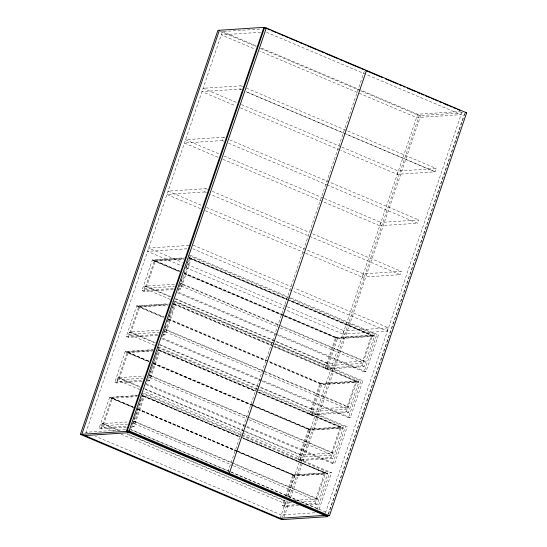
<?xml version="1.0" encoding="UTF-8"?>
<svg xmlns="http://www.w3.org/2000/svg" width="547" height="547" viewBox="0 0 547 547"><rect width="100%" height="100%" fill="white"/><g stroke="black" fill="none" stroke-linecap="round" stroke-linejoin="round"><path stroke-width="0.41" stroke-dasharray="2.73 2.05" d="M85.694 433.135L222.403 31.541L261.835 28.964M157.714 335.42L128.313 337.342L126.295 336.487L136.736 305.821L167.82 303.783M173.344 289.507L143.943 291.428L141.926 290.58L152.367 259.907L184.291 257.822M154.541 345.301L128.579 334.306L129.331 332.097L159.567 330.121M170.172 299.387L144.21 288.392L144.955 286.19L175.197 284.208M128.313 337.342L138.753 306.676L168.155 304.747M143.943 291.428L154.384 260.762L183.778 258.84M130.001 332.385L130.986 332.316L139.738 306.607L164.052 316.904M145.632 286.471L146.617 286.409L155.369 260.7L179.683 270.997M126.432 427.241L101.161 428.896L99.144 428.041L109.585 397.375L137.386 395.556M142.063 381.327L116.791 382.982L114.774 382.134L125.215 351.461L153.016 349.642M114.015 431.186L101.427 425.853L102.18 423.651L127.451 421.997M139.875 389.608L117.058 379.946L117.803 377.738L143.923 376.035M101.161 428.896L111.602 398.223M116.791 382.982L127.232 352.316L152.504 350.661M102.85 423.939L103.834 423.87L112.586 398.161L132.983 406.797M118.48 378.025L119.465 377.963L128.217 352.247L149.393 361.218M148.989 375.994L149.529 374.401M149.803 373.601L150.883 370.415M151.157 369.615L157.673 350.477M163.532 333.273L166.514 324.501M167.601 321.315L173.303 304.563M182.144 278.587L178.89 288.16L180.9 289.014L191.341 258.341L188.824 258.505M185.946 267.428L188.934 258.656M131.362 428.123L143.321 392.992L241.364 434.516M166.425 325.123L162.076 337.896L350.319 417.628L362.825 380.897L273.404 343.031M167.512 321.93L168.599 318.737M168.873 317.937L169.96 314.744M170.226 313.944L174.575 301.171L272.625 342.695M189.665 256.858L177.707 291.989L365.95 371.714L378.456 334.99L288.255 296.782M316.904 498.529L315.913 498.597L134.712 421.853L143.464 396.137L239.948 437.005M332.528 452.622L331.544 452.684L150.343 375.939L159.095 350.23L255.579 391.091M264.023 371.557L165.973 330.026L174.725 304.317M278.088 324.98L181.604 284.119L190.356 258.41L288.406 299.934M132.593 423.816L134.282 423.706L135.027 421.505L317.575 498.816L316.822 501.018L299.975 502.125M148.223 377.902L149.905 377.792L150.657 375.591L333.198 452.902L332.453 455.111L299.599 457.258L143.806 391.276M163.861 331.995L165.536 331.885L166.288 329.677L348.829 406.995L348.083 409.197L311.12 411.618L311.872 409.416L348.829 406.995M179.484 286.081L181.166 285.972L181.919 283.77L364.459 361.082L363.707 363.29L326.75 365.704L274.82 343.714M132.326 426.858L134.015 426.742L144.456 396.076L141.892 396.349M147.957 380.944L149.639 380.835L160.08 350.162L157.557 350.333M162.753 335.085L165.269 334.921L175.71 304.255L173.194 304.419M227.962 471.822L364.302 71.336M309.513 414.086L319.954 383.42L356.911 380.999L346.47 411.665L309.513 414.086L311.523 414.941L348.487 412.52L358.928 381.854L274.546 346.114M325.144 368.179L335.584 337.506L372.541 335.085L362.1 365.758L325.144 368.179L327.154 369.027L364.117 366.613L374.558 335.94L290.177 300.207M326.75 365.704L327.503 363.502L364.459 361.082M311.202 409.129L312.187 409.067L320.939 383.351L168.763 318.901M326.832 363.215L327.817 363.153L336.569 337.444L284.796 315.516M311.523 414.941L321.964 384.274L358.928 381.854M327.154 369.027L337.595 338.361L374.558 335.94M298.696 505.558L284.372 506.495L282.361 505.64L284.276 500.013M285.643 495.992L292.802 474.974L325.656 472.82L315.216 503.493L305.103 504.149M297.992 459.726L308.433 429.06L341.28 426.913L330.839 457.579L297.992 459.726L300.002 460.581L332.856 458.434L343.297 427.761L158.069 349.314L157.946 349.677L255.654 391.064M121.099 434.188L283.968 503.172L284.72 500.963L287.243 500.799M299.599 457.258L300.351 455.056L333.198 452.902M286.396 496.614L293.787 474.905L238.095 451.316M299.681 454.769L300.665 454.707L309.417 428.998L253.719 405.409M185.953 267.647L342.819 334.08L343.94 330.778L388.459 327.865L294.293 288.002M305.725 253.234L362.196 277.151L363.324 273.849L401.266 271.367L400.096 274.669M222.841 159.293L379.7 225.733L380.828 222.424L418.77 219.942L417.6 223.251M397.204 174.315L398.332 171.006L436.28 168.524L435.104 171.833L397.204 174.315L340.74 150.398M280.16 518.276L286.211 500.498M287.585 496.457L417.703 114.255L460.485 111.458M284.372 506.495L286.293 500.861M287.934 496.04L294.812 475.822L327.667 473.675L317.226 504.341L307.961 504.949M300.002 460.581L310.443 429.915L343.297 427.761M282.525 517.223L288.03 501.066M289.131 497.832L419.241 115.636L462.666 112.791M284.009 517.127L289.233 501.777M290.607 497.736L420.718 115.533L260.837 47.821M315.913 498.597L324.665 472.888L243.087 438.332M331.544 452.684L340.296 426.975L258.717 392.425M264.81 371.892L347.174 406.777L355.926 381.068M281.226 326.313L362.805 360.863L371.557 335.154L289.192 300.269M317.171 509.572L329.677 472.847L331.564 472.724L319.065 509.448L231.217 472.246M332.802 463.665L345.307 426.933L347.195 426.81L334.689 463.541L332.802 463.665L246.526 427.118M262.15 381.211L348.432 417.751L360.938 381.02L362.825 380.897M277.78 335.297L364.063 371.844L376.568 335.113L378.456 334.99M387.283 331.174L388.411 327.865M325.451 512.942L461.989 112.005M328.132 514.242L464.465 113.755M328.473 514.221L464.964 113.434M260.714 32.266L221.282 34.851L255.005 49.134M222.355 140.531L184.407 143.02L218.137 157.304M204.852 191.956L166.903 194.438L201.412 209.057M379.7 225.733L417.648 223.251L328.186 185.385M188.92 245.425L148.647 248.065L182.377 262.348M186.958 248.789L147.526 251.367L182.035 265.986M184.161 258.191L152.244 260.276L179.361 271.763M154.254 261.131L183.655 259.203M188.694 258.875L191.218 258.71M180.237 283.879L181.919 283.77M181.604 284.119L182.589 284.05M144.21 288.392L174.445 286.409M141.926 290.58L173.85 288.488M178.384 289.178L180.9 289.014M362.196 277.151L400.144 274.669L210.287 194.281M168.531 304.098L136.613 306.19L163.731 317.67M138.63 307.038L168.025 305.117M173.064 304.788L175.587 304.624M164.606 329.793L166.288 329.677M165.973 330.026L166.958 329.964M128.579 334.306L159.656 332.268M126.295 336.487L158.22 334.402M342.819 334.08L387.331 331.167L192.776 248.789M335.455 337.875L372.418 335.455M152.886 350.012L125.092 351.83L149.071 361.984M127.102 352.685L152.374 351.03M158.274 350.641L159.956 350.531M362.805 360.863L363.789 360.801M148.975 375.7L150.657 375.591M150.343 375.939L151.328 375.878M117.058 379.946L143.17 378.237M114.774 382.134L142.576 380.309M364.063 371.844L365.95 371.714M137.345 395.666L109.55 397.484L133.53 407.638M319.831 383.789L356.788 381.368M111.561 398.339L136.873 396.575M347.174 406.777L348.159 406.708M133.345 421.614L135.027 421.505M134.712 421.853L135.704 421.785M101.427 425.853L127.54 424.144M99.144 428.041L126.104 426.277M125.427 429.675L85.995 432.253L87.561 432.916M348.432 417.751L350.319 417.628M308.303 429.429L341.157 427.275M292.761 475.083L325.615 472.929M284.05 500.683L285.035 500.614L127.369 433.839M295.667 500.252L317.575 498.816M283.968 503.172L291.551 502.672M282.361 505.64L297.52 504.649M314.846 512.771L281.288 514.966L95.404 436.239M325.752 512.06L130.459 429.347M266.533 32.273L461.094 114.651L416.575 117.564L259.709 51.124M222.403 31.541L256.352 45.921M220.27 31.357L256.447 46.68M260.379 48.348L360.254 90.652M361.041 90.987L419.241 115.636M240.933 85.811L242.553 86.474M246.471 88.135L436.28 168.524M241.425 89.776L239.859 89.113L201.911 91.595L235.641 105.879M246.136 91.773L435.152 171.826L246.082 91.773M241.377 89.783L239.812 89.12L240.981 85.811L203.04 88.293L236.762 102.576M241.473 104.566L341.075 146.753M341.861 147.088L398.332 171.006M240.345 107.875L339.954 150.063M223.429 137.229L225.049 137.892M229.706 139.888L418.77 219.942M223.921 141.201L222.308 140.538L223.477 137.229L185.536 139.711L219.258 153.994M228.578 143.198L327.455 185.05M223.962 155.991L323.571 198.178M324.357 198.506L380.828 222.424M205.925 188.653L207.545 189.317M212.202 191.306L309.506 232.496M312.59 233.829L401.266 271.367M206.417 192.619L204.797 191.956L205.973 188.647L168.032 191.135L201.754 205.419M206.458 207.409L363.324 273.849M205.337 210.718L304.946 252.905M193.118 245.152L291.202 286.669M190.206 255.258L287.469 296.453M188.318 255.381L287.934 297.575M288.713 297.903L376.568 335.113M189.33 257.493L287.038 298.874M189.2 257.856L286.915 299.243M287.701 299.578L374.428 336.309L337.472 338.73L184.065 273.753M190.233 258.772L371.434 335.523M187.081 264.338L286.69 306.525M287.469 306.86L343.94 330.778M183.607 272.659L284.009 315.181M155.245 261.063L179.56 271.367M184.264 273.356L283.886 315.551M284.672 315.886L336.446 337.814M152.367 259.907L179.484 271.394M184.189 273.384L282.245 314.915M283.025 315.25L337.595 338.361M181.166 285.972L279.517 327.626M280.31 327.961L363.707 363.29M362.1 365.758L364.117 366.613M177.385 292.775L277.001 334.962M146.617 286.409L170.931 296.706M175.642 298.703L327.817 363.153M144.955 286.19L170.924 297.185M174.65 298.765L327.503 363.502M174.11 301.055L274.033 343.379M172.688 301.294L272.303 343.482M273.09 343.817L360.938 381.02M173.7 303.4L271.408 344.788M173.577 303.77L358.798 382.223L321.841 384.637L268.844 362.189M174.602 304.686L272.652 346.217M273.438 346.545L355.803 381.43M136.736 305.821L163.929 317.274M168.558 319.298L321.964 384.274M168.435 319.667L265.705 360.863M165.536 331.885L263.893 373.539M264.68 373.874L348.083 409.197M163.259 334.067L165.269 334.921M346.47 411.665L348.487 412.52M161.755 338.689L261.37 380.876M130.986 332.316L155.3 342.62M160.011 344.61L312.187 409.067M129.331 332.097L155.293 343.099M159.027 344.678L311.872 409.416M158.48 346.969L347.195 426.81M256.673 389.396L157.057 347.201L158.951 347.078L146.446 383.809L334.689 463.541M257.459 389.724L345.307 426.933M258.793 392.39L343.174 428.13L310.32 430.284L251.825 405.505M158.972 350.6L257.022 392.124M257.808 392.459L340.172 427.344M154.104 363.215L252.94 405.074M128.087 352.617L149.269 361.588L125.215 351.461M153.194 363.249L252.81 405.443M253.596 405.778L309.287 429.361M153.112 363.276L251.169 404.807M251.955 405.142L310.443 429.915M152.989 363.646L251.046 405.177M149.905 377.792L248.263 419.453M249.049 419.781L332.453 455.111M147.628 379.98L149.639 380.835M330.839 457.579L332.856 458.434M146.124 384.596L245.74 426.79M119.465 377.963L139.854 386.599M144.565 388.596L244.188 430.783M244.967 431.118L300.665 454.707M117.803 377.738L140.442 387.331M145.146 389.32L300.351 455.056M242.15 434.851L331.564 472.724M141.427 393.115L241.042 435.303M241.829 435.638L329.677 472.847M327.667 473.675L142.439 395.221L131.998 425.894L134.015 426.742M142.405 395.331L327.632 473.784L294.778 475.938L137.447 409.3M143.43 396.254L239.914 437.115M243.053 438.441L324.631 472.998M137.687 408.794L237.309 450.988M112.545 398.271L132.942 406.906M137.653 408.903L237.268 451.097M238.054 451.432L293.746 475.015M109.585 397.375L133.564 407.529M137.488 409.19L235.538 450.721M236.325 451.049L294.812 475.822M134.282 423.706L232.632 465.36M233.419 465.695L316.822 501.018M315.216 503.493L317.226 504.341M130.815 429.723L230.431 471.911M293.643 499.609L295.995 500.601M103.834 423.87L120.306 430.851M102.18 423.651L119.321 430.913M127.164 434.236L284.72 500.963"/><path stroke-width="0.82" d="M80.368 434.38L217.911 30.358L263.9 27.35L126.316 431.371L80.368 434.38L281.705 519.65L327.694 516.641L126.316 431.371M219.388 30.263L81.845 434.277L283.182 519.554M127.253 431.015L264.413 28.102L266.307 27.979L466.632 112.826L329.465 515.739L327.578 515.862L127.253 431.015L129.14 430.892L329.465 515.739M129.14 430.892L266.307 27.979M366.469 70.399L229.302 473.319L227.415 473.442M465.374 112.908L466.632 112.826M84.867 435.562L129.386 432.643M280.16 518.276L324.679 515.363M263.852 27.35L266.17 28.307M267.654 28.964L270.061 29.955M271.579 30.625L276.331 32.615M277.855 33.285L280.255 34.276M281.773 34.946L284.173 35.938M285.698 36.608L288.098 37.599M289.616 38.263L294.375 40.252M295.893 40.922L298.293 41.914M299.811 42.584L302.217 43.575M303.735 44.245L306.135 45.237M307.66 45.907L316.33 49.558M317.855 50.221L320.255 51.22M321.773 51.883L324.18 52.881M325.697 53.544L338.292 58.857M339.817 59.527L342.217 60.519M343.735 61.189L360.254 68.156M361.772 68.826L364.179 69.818M365.697 70.488L382.216 77.462M385.307 78.795L397.901 84.101M399.419 84.771L401.826 85.763M403.344 86.433L404.958 87.096M407.262 88.094L415.939 91.746M417.464 92.416L419.864 93.407M421.381 94.07L423.781 95.069M425.306 95.732L430.058 97.722M431.576 98.392L433.983 99.383M435.501 100.053L437.901 101.045M439.419 101.715L441.826 102.706M443.391 103.369L448.096 105.366M449.62 106.029L452.02 107.027M453.538 107.691L455.938 108.689M457.463 109.352L459.863 110.35"/></g></svg>
